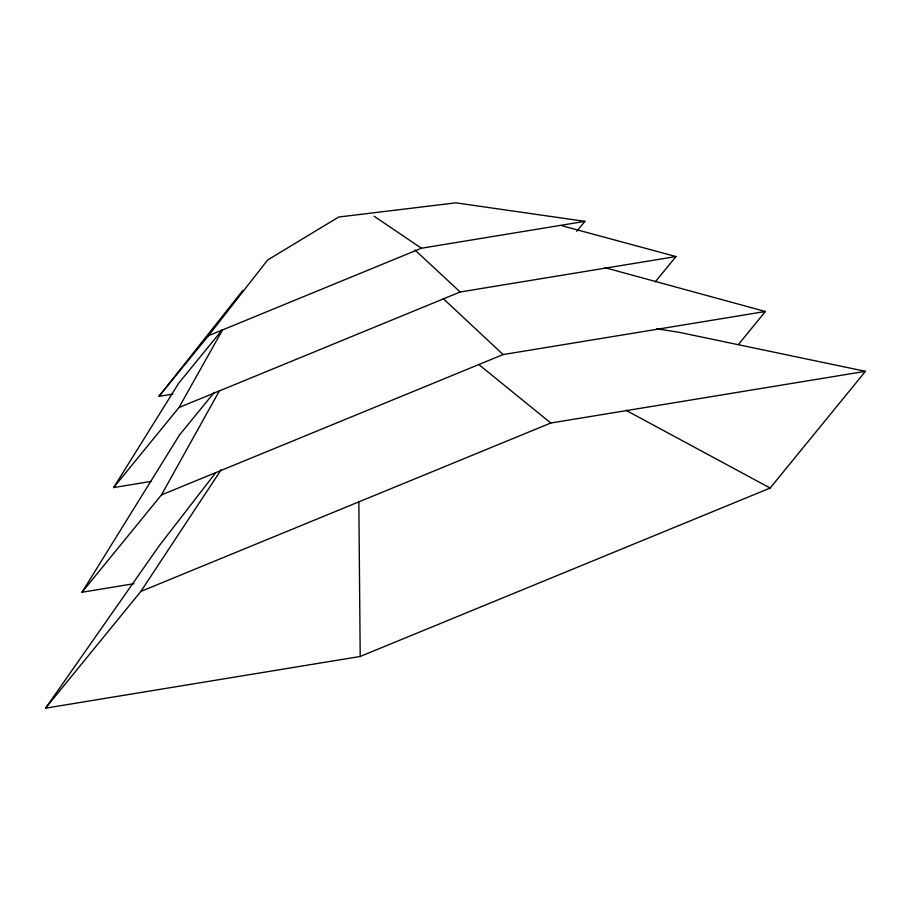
<?xml version="1.0" encoding="UTF-8"?>
<svg xmlns="http://www.w3.org/2000/svg" width="911" height="911" viewBox="0 0 911 911"><rect width="100%" height="100%" fill="white"/><g stroke="black" fill="none" stroke-linecap="round" stroke-linejoin="round"><path stroke-width="1.37" d="M358.832 501.71L360.209 656.467L45.55 708.166L159.14 545.86L215.622 472.775M133.906 583.712L82.013 592.241L161.429 494.946L219.403 390.83M151.477 481.35L113.636 487.567L178.989 407.502L222.523 329.941M82.013 592.241L179.513 434.968L214.313 392.345M113.636 487.567L178.647 383.292L222.318 329.793M45.55 708.166L140.841 591.433L221.271 469.586M172.919 394.064L158.947 396.353L208.46 335.715L267.64 260.011L338.676 217.034L455.864 202.834L584.896 221.362L576.8 231.292M158.947 396.353L242.895 290.336M655.362 281.761L675.962 256.538L562.053 225.78M738.593 344.29L765.365 311.494L604.95 267.686M360.209 656.467L770.159 488.045L865.45 371.324L678.98 332.287L656.569 328.791M208.46 335.715L421.429 248.225L584.896 221.362M178.989 407.502L460.157 291.998L675.962 256.538M161.429 494.946L503.111 354.573L765.365 311.494M140.841 591.433L550.791 423.023L865.45 371.324M626.016 410.314L770.159 488.045M374.136 216.26L421.429 248.225M479.471 365.072L550.791 423.023M414.915 249.944L460.157 291.998M443.19 298.546L503.111 354.573"/></g></svg>
